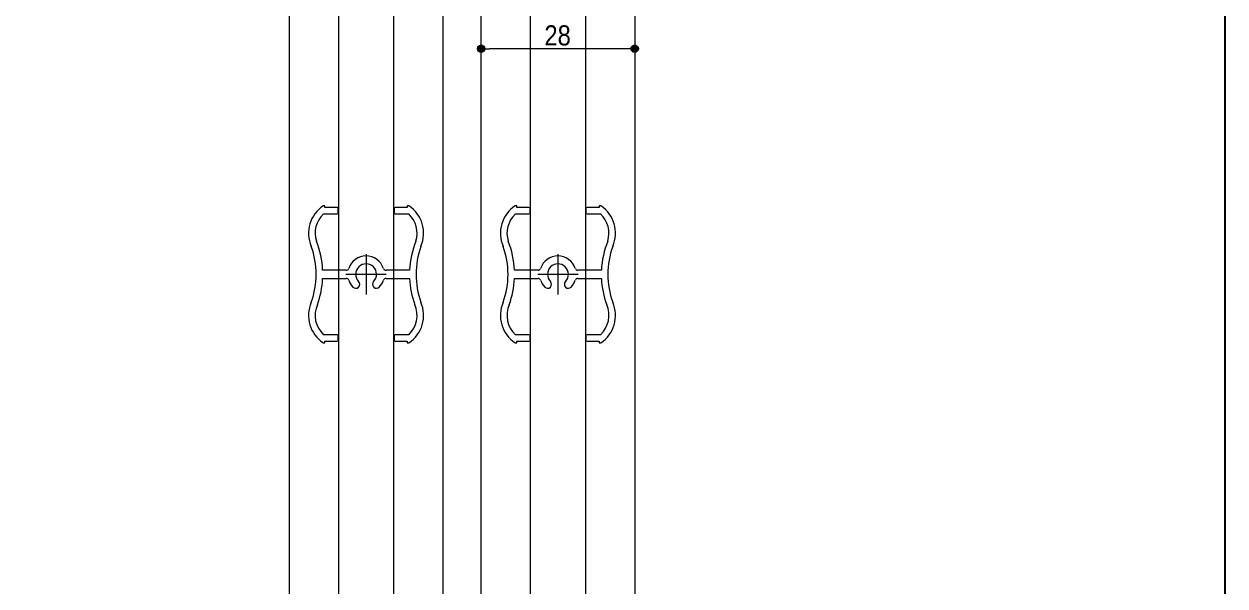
# Model space of a CAD drawing. Units: millimetres, scale not verified. Extents: x -4547 to 4547, y -2305 to 2305.
# Drawn here: x 16 to 1659, y -1036 to -268 of the extents above; entities that cross this region are included whole.
import ezdxf
from ezdxf.enums import TextEntityAlignment as Align

# ---------------------------------------------------------------- set-up
doc = ezdxf.new("R2010")
doc.units = ezdxf.units.MM
doc.header["$LTSCALE"] = 20
doc.header["$PDMODE"] = 32
doc.header["$PDSIZE"] = 10
for name, color, linetype, lineweight in [('0-0_1図面枠', 7, 'Continuous', 20), ('0-1_3一般', 7, 'Continuous', 15), ('0-2_2寸法-1', 7, 'Continuous', 15), ('0-3_0', 7, 'Continuous', 25)]:
    doc.layers.add(name, color=color, linetype=linetype, lineweight=lineweight)
doc.layers.add('0-4_Defpoints', color=7, linetype='Continuous')
doc.styles.add('ＭＳ Ｐゴシック', font='')
doc.styles.get('ＭＳ Ｐゴシック').set_extended_font_data('MS PGothic')

# ---------------------------------------------------------------- blocks, each defined once
blk = doc.blocks.new('グループ-2')
at = {"layer": '0-0_1図面枠', "lineweight": 35}
blk.add_lwpolyline([(-60000, 41550), (60000, 41550), (60000, -41550), (-60000, -41550)], close=True, dxfattribs=at)
blk = doc.blocks.new('図面枠')
at = {"layer": '0-0_1図面枠'}
blk.add_blockref('グループ-2', (0, 0), dxfattribs=at)
blk = doc.blocks.new('グループ-38')
at = {"layer": '0-1_3一般', "lineweight": 5}
for p, q in [((35372.5, -9894.9), (35327.5, -9894.9)), ((35331.6, -10119.9), (35702.5, -10119.9)), ((35372.5, -9939.9), (35372.5, -9894.9)), ((35702.5, -9939.9), (35372.5, -9939.9)), ((35732.5, -10089.9), (35732.5, -9969.9)), ((37262.5, -9969.9), (37262.5, -10089.9)), ((37622.5, -9939.9), (37292.5, -9939.9)), ((37292.5, -10119.9), (37663.5, -10119.9)), ((37622.5, -9894.9), (37622.5, -9939.9)), ((37667.5, -9894.9), (37622.5, -9894.9)), ((40622.5, -9894.9), (40577.5, -9894.9)), ((40581.6, -10119.9), (40952.5, -10119.9)), ((40622.5, -9939.9), (40622.5, -9894.9)), ((40952.5, -9939.9), (40622.5, -9939.9)), ((40982.5, -10089.9), (40982.5, -9969.9)), ((42512.5, -9969.9), (42512.5, -10089.9)), ((42872.5, -9939.9), (42542.5, -9939.9)), ((42542.5, -10119.9), (42913.5, -10119.9)), ((42872.5, -9894.9), (42872.5, -9939.9)), ((42917.5, -9894.9), (42872.5, -9894.9)), ((36497.5, -11217.1), (36497.5, -12322.6)), ((41747.5, -11217.1), (41747.5, -12322.6)), ((35951.3, -11657.4), (35308.5, -11657.4)), ((37050.3, -11769.9), (35944.8, -11769.9)), ((37686.6, -11657.4), (37043.8, -11657.4)), ((41201.3, -11657.4), (40558.5, -11657.4)), ((42300.3, -11769.9), (41194.8, -11769.9)), ((42936.6, -11657.4), (42293.8, -11657.4)), ((35308.5, -11882.4), (35951.3, -11882.4)), ((37043.8, -11882.4), (37686.6, -11882.4)), ((40558.5, -11882.4), (41201.3, -11882.4)), ((42293.8, -11882.4), (42936.6, -11882.4)), ((35702.5, -13419.9), (35331.6, -13419.9)), ((35732.5, -13569.9), (35732.5, -13449.9)), ((37262.5, -13449.9), (37262.5, -13569.9)), ((37663.5, -13419.9), (37292.5, -13419.9)), ((40952.5, -13419.9), (40581.6, -13419.9)), ((40982.5, -13569.9), (40982.5, -13449.9)), ((42512.5, -13449.9), (42512.5, -13569.9)), ((42913.5, -13419.9), (42542.5, -13419.9)), ((35327.5, -13644.9), (35372.5, -13644.9)), ((35372.5, -13599.9), (35702.5, -13599.9)), ((35372.5, -13644.9), (35372.5, -13599.9)), ((37292.5, -13599.9), (37622.5, -13599.9)), ((37622.5, -13599.9), (37622.5, -13644.9)), ((37622.5, -13644.9), (37667.5, -13644.9)), ((40577.5, -13644.9), (40622.5, -13644.9)), ((40622.5, -13599.9), (40952.5, -13599.9)), ((40622.5, -13644.9), (40622.5, -13599.9)), ((42542.5, -13599.9), (42872.5, -13599.9)), ((42872.5, -13599.9), (42872.5, -13644.9)), ((42872.5, -13644.9), (42917.5, -13644.9))]:
    blk.add_line(p, q, dxfattribs=at)
for centre, radius, start, end in [((35822.5, -10646.5), 900, 123.36701, 203.55646), ((35822.5, -10646.5), 720, 132.99142, 197.81794), ((35702.5, -9969.9), 30, 0, 90), ((35702.5, -10089.9), 30, 270, 0), ((37292.5, -9969.9), 30, 90, 180), ((37292.5, -10089.9), 30, 180, 270), ((37172.5, -10646.5), 720, 342.18206, 47.00858), ((37172.5, -10646.5), 900, 336.44354, 56.63299), ((41072.5, -10646.5), 900, 123.36701, 203.55646), ((41072.5, -10646.5), 720, 132.99142, 197.81794), ((40952.5, -9969.9), 30, 0, 90), ((40952.5, -10089.9), 30, 270, 0), ((42542.5, -9969.9), 30, 90, 180), ((42542.5, -10089.9), 30, 180, 270), ((42422.5, -10646.5), 720, 342.18206, 47.00858), ((42422.5, -10646.5), 900, 336.44354, 56.63299), ((32881.1, -11769.9), 2250, 340.15929, 19.84071), ((32881.1, -11769.9), 2430, 2.65353, 21.81556), ((40114, -11769.9), 2430, 158.18444, 177.34647), ((40114, -11769.9), 2250, 160.15929, 199.84071), ((38131.1, -11769.9), 2250, 340.15929, 19.84071), ((38131.1, -11769.9), 2430, 2.65353, 21.81556), ((45364, -11769.9), 2430, 158.18444, 177.34647), ((45364, -11769.9), 2250, 160.15929, 199.84071), ((36497.5, -11769.9), 502.5, 18.94591, 161.05409), ((36497.5, -11769.9), 285, 316.03297, 223.96703), ((41747.5, -11769.9), 502.5, 18.94591, 161.05409), ((41747.5, -11769.9), 285, 316.03297, 223.96703), ((35951.3, -11582.4), 75, 270, 341.05409), ((37043.8, -11582.4), 75, 198.94591, 270), ((41201.3, -11582.4), 75, 270, 341.05409), ((42293.8, -11582.4), 75, 198.94591, 270), ((32881.1, -11769.9), 2430, 340.0113, 357.34647), ((35951.3, -11957.4), 75, 18.94591, 90), ((36497.5, -11769.9), 502.5, 198.94591, 223.96703), ((36214.2, -12043.2), 108.8, 223.96703, 43.96703), ((36780.9, -12043.2), 108.8, 136.03297, 316.03297), ((36497.5, -11769.9), 502.5, 316.03297, 341.05409), ((37043.8, -11957.4), 75, 90, 161.05409), ((40114, -11769.9), 2430, 182.65353, 199.9887), ((38131.1, -11769.9), 2430, 340.0113, 357.34647), ((41201.3, -11957.4), 75, 18.94591, 90), ((41747.5, -11769.9), 502.5, 198.94591, 223.96703), ((41464.2, -12043.2), 108.8, 223.96703, 43.96703), ((42030.9, -12043.2), 108.8, 136.03297, 316.03297), ((41747.5, -11769.9), 502.5, 316.03297, 341.05409), ((42293.8, -11957.4), 75, 90, 161.05409), ((45364, -11769.9), 2430, 182.65353, 199.9887), ((35822.5, -12893.2), 900, 156.44354, 236.63299), ((35822.5, -12893.2), 720, 156.01368, 227.00858), ((37172.5, -12893.2), 720, 312.99142, 23.98632), ((37172.5, -12893.2), 900, 303.36701, 23.55646), ((41072.5, -12893.2), 900, 156.44354, 236.63299), ((41072.5, -12893.2), 720, 156.01368, 227.00858), ((42422.5, -12893.2), 720, 312.99142, 23.98632), ((42422.5, -12893.2), 900, 303.36701, 23.55646), ((35702.5, -13449.9), 30, 0, 90), ((37292.5, -13449.9), 30, 90, 180), ((40952.5, -13449.9), 30, 0, 90), ((42542.5, -13449.9), 30, 90, 180), ((35702.5, -13569.9), 30, 270, 0), ((37292.5, -13569.9), 30, 180, 270), ((40952.5, -13569.9), 30, 270, 0), ((42542.5, -13569.9), 30, 180, 270)]:
    blk.add_arc(centre, radius, start, end, dxfattribs=at)
blk = doc.blocks.new('グループ-46')
at = {"layer": '0-1_3一般', "lineweight": 5}
for p, q in [((34397.6, -31971.3), (34397.6, 7044)), ((34397.6, 7044), (35747.6, 7044)), ((37247.6, 7044), (37247.6, -31971.3)), ((38597.6, 7044), (38597.6, -31971.3)), ((39647.6, -31971.3), (39647.6, 7044)), ((39647.6, 7044), (40997.6, 7044)), ((42497.6, 7044), (42497.6, -31971.3)), ((35747.6, -31971.3), (34397.6, -31971.3)), ((37247.6, -31971.3), (35747.6, -31971.3)), ((38597.6, -31971.3), (37247.6, -31971.3)), ((43847.6, -31971.3), (42497.6, -31971.3))]:
    blk.add_line(p, q, dxfattribs=at)
for points in [[(35747.6, -31971.3), (35747.6, 7044), (37247.6, 7044), (38597.6, 7044)], [(40997.6, -31971.3), (40997.6, 7044), (42497.6, 7044), (43847.6, 7044), (43847.6, -31971.3)], [(42497.6, -31971.3), (40997.6, -31971.3), (39647.6, -31971.3)]]:
    blk.add_lwpolyline(points, dxfattribs=at)
blk = doc.blocks.new('グループ-53')
at = {"layer": '0-1_3一般'}
for name in ['グループ-46', 'グループ-38']:
    blk.add_blockref(name, (0, 0), dxfattribs=at)
blk = doc.blocks.new('_Dot')
at = {"layer": '0-3_0'}
blk.add_line((-10, 0), (-20, 0), dxfattribs=at)
for points in [[(0, 0), (-10, 0), (-9.92, 1.25)], [(0, 0), (-9.92, -1.25), (-10, 0)], [(0, 0), (-9.92, 1.25), (-9.69, 2.49)], [(0, 0), (-9.69, -2.49), (-9.92, -1.25)], [(0, 0), (-9.69, 2.49), (-9.3, 3.68)], [(0, 0), (-9.3, -3.68), (-9.69, -2.49)], [(0, 0), (-9.3, 3.68), (-8.76, 4.82)], [(0, 0), (-8.76, -4.82), (-9.3, -3.68)], [(0, 0), (-8.76, 4.82), (-8.09, 5.88)], [(0, 0), (-8.09, -5.88), (-8.76, -4.82)], [(0, 0), (-8.09, 5.88), (-7.29, 6.85)], [(0, 0), (-7.29, -6.85), (-8.09, -5.88)], [(0, 0), (-7.29, 6.85), (-6.37, 7.71)], [(0, 0), (-6.37, -7.71), (-7.29, -6.85)], [(0, 0), (-6.37, 7.71), (-5.36, 8.44)], [(0, 0), (-5.36, -8.44), (-6.37, -7.71)], [(0, 0), (-5.36, 8.44), (-4.26, 9.05)], [(0, 0), (-4.26, -9.05), (-5.36, -8.44)], [(0, 0), (-4.26, 9.05), (-3.09, 9.51)], [(0, 0), (-3.09, -9.51), (-4.26, -9.05)], [(0, 0), (-3.09, 9.51), (-1.87, 9.82)], [(0, 0), (-1.87, -9.82), (-3.09, -9.51)], [(0, 0), (-1.87, 9.82), (-0.63, 9.98)], [(0, 0), (-0.63, -9.98), (-1.87, -9.82)], [(0, 0), (-0.63, 9.98), (0.63, 9.98)], [(0, 0), (0.63, -9.98), (-0.63, -9.98)], [(0, 0), (0.63, 9.98), (1.87, 9.82)], [(0, 0), (1.87, 9.82), (3.09, 9.51)], [(0, 0), (3.09, 9.51), (4.26, 9.05)], [(0, 0), (4.26, 9.05), (5.36, 8.44)], [(0, 0), (5.36, 8.44), (6.37, 7.71)], [(0, 0), (6.37, 7.71), (7.29, 6.85)], [(0, 0), (7.29, 6.85), (8.09, 5.88)], [(0, 0), (8.09, 5.88), (8.76, 4.82)], [(0, 0), (8.76, 4.82), (9.3, 3.68)], [(0, 0), (9.3, 3.68), (9.69, 2.49)], [(0, 0), (9.69, 2.49), (9.92, 1.25)], [(0, 0), (9.92, 1.25), (10, 0)], [(0, 0), (1.87, -9.82), (0.63, -9.98)], [(0, 0), (3.09, -9.51), (1.87, -9.82)], [(0, 0), (4.26, -9.05), (3.09, -9.51)], [(0, 0), (5.36, -8.44), (4.26, -9.05)], [(0, 0), (6.37, -7.71), (5.36, -8.44)], [(0, 0), (7.29, -6.85), (6.37, -7.71)], [(0, 0), (8.09, -5.88), (7.29, -6.85)], [(0, 0), (8.76, -4.82), (8.09, -5.88)], [(0, 0), (9.3, -3.68), (8.76, -4.82)], [(0, 0), (9.69, -2.49), (9.3, -3.68)], [(0, 0), (9.92, -1.25), (9.69, -2.49)], [(0, 0), (10, 0), (9.92, -1.25)]]:
    blk.add_solid(points, dxfattribs=at)

msp = doc.modelspace()

# ---------------------------------------------------------------- linework, layer by layer
at = {"layer": '0-2_2寸法-1'}
for p, q in [((641.75, -286.47), (641.95, -286.47)), ((851.75, -286.47), (851.95, -286.47)), ((840.5, -301.47), (653.01, -301.47))]:
    msp.add_line(p, q, dxfattribs=at)
at = {"layer": '0-4_Defpoints'}
for p in [(641.75, -301.47), (851.75, -301.47)]:
    msp.add_point(p, dxfattribs=at)

# ---------------------------------------------------------------- block references
at = {"layer": '0-0_1図面枠', "xscale": 0.05, "yscale": 0.05}
msp.add_blockref('図面枠', (-1340.62, -21.39), dxfattribs=at)
at = {"layer": '0-1_3一般', "xscale": 0.05, "yscale": 0.05}
msp.add_blockref('グループ-53', (-1340.62, -21.39), dxfattribs=at)
at = {"layer": '0-2_2寸法-1', "xscale": 0.5627563, "yscale": 0.5627563, "rotation": 180}
msp.add_blockref('_Dot', (641.75, -301.47), dxfattribs=at)
at = {"layer": '0-2_2寸法-1', "xscale": 0.5627563, "yscale": 0.5627563}
msp.add_blockref('_Dot', (851.75, -301.47), dxfattribs=at)

# ---------------------------------------------------------------- texts
at = {"layer": '0-2_2寸法-1', "style": 'ＭＳ Ｐゴシック', "width": 0.9}
msp.add_text('28', height=27.57, dxfattribs=at).set_placement((728.23, -305.26), align=Align.BOTTOM_LEFT)

doc.saveas('drawing.dxf')
